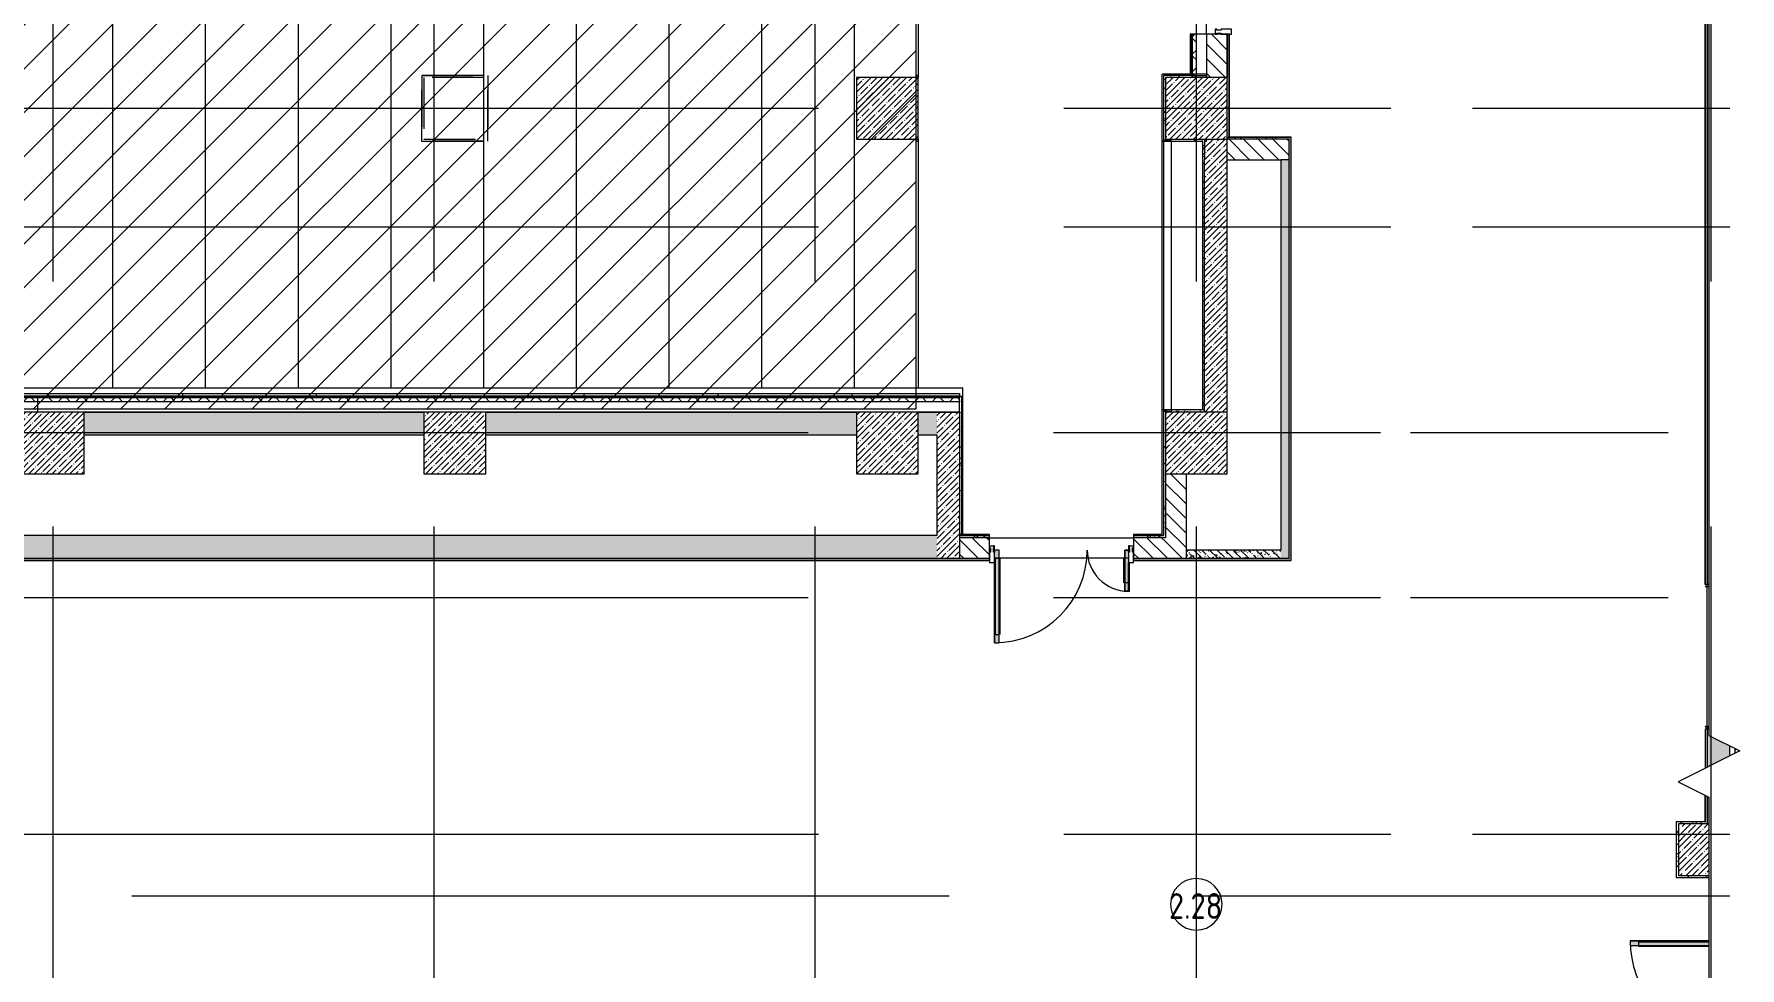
# Model space of a CAD drawing. Header units: millimetres. Extents: x -6228 to 198016, y -8553 to 29000.
# Drawn here: x 157603 to 174166, y 9802 to 18871 of the extents above; entities that cross this region are included whole.
import ezdxf

# ---------------------------------------------------------------- set-up
doc = ezdxf.new("R2010")
doc.units = ezdxf.units.MM
doc.linetypes.add('200_ШТРИХ__ш1_п0_6_', pattern=[800, 500, -300])
doc.linetypes.add('Осевая', pattern=[15875, 3175, -2381.25, 7937.5, -2381.25])
for name, color, linetype, lineweight in [('A-AREA-IDEN', 7, 'Continuous', 9), ('A-DETL-1', 7, 'Continuous', 9), ('A-DETL-GENF', 7, 'Continuous', 9), ('A-DETL-MBND-1', 7, '200_ШТРИХ__ш1_п0_6_', 9), ('A-GLAZ-CWMG-3', 7, 'Continuous', 9), ('A-WALL-1', 7, 'Continuous', 9), ('A-WALL-4', 7, 'Continuous', 13), ('I-WALL-7', 7, 'Continuous', 9), ('S-COLS-2', 7, 'Continuous', 9), ('S-STRS-2', 7, 'Continuous', 9), ('Оси', 7, 'Continuous', 9), ('Оси-2', 7, 'Осевая', 9)]:
    doc.layers.add(name, color=color, linetype=linetype, lineweight=lineweight)
for name, color, linetype, lineweight, true_color in [('A-DETL-GENF-5', 7, 'Continuous', 9, 0xaaaaaa), ('A-DETL-GENF-6', 7, 'Continuous', 9, 0xe2e2e2), ('A-DETL-GENF-7', 7, 'Continuous', 9, 0xc0c0c0), ('A-DOOR-4', 7, 'Continuous', 9, 0xaaaaaa), ('A-FLOR-3', 7, 'Continuous', 9, 0xaaaaaa), ('A-WALL-PATT-2', 7, 'Continuous', 9, 0x787878), ('I-WALL-11', 7, 'Continuous', 9, 0x3c3c3c), ('I-WALL-8', 7, 'Continuous', 9, 0x787878), ('I-WALL-9', 9, 'Continuous', 9, 0x808080)]:
    doc.layers.add(name, color=color, linetype=linetype, lineweight=lineweight, true_color=true_color)
doc.styles.add('GOST Common', font='GOST_Common.ttf', dxfattribs={"width": 0.9, "height": 250})
pattern_1 = [(45, (135578.19, 0), (-57.02463, 57.02463), []), (45, (135635.21, 0), (-57.02463, 57.02463), [100.806, -20.161, 3.353, -16.808])]
pattern_2 = [(135, (135578.19, 0), (-70.71068, -70.71068), [])]
pattern_3 = [(135, (135578.19, 0), (-75.43415, -75.43415), [106.68, -17.78, 3.556, -17.78]), (135, (135578.19, 75.39), (-75.43415, -75.43415), []), (50, (135578.19, 0), (127.52922, -11.15758), [13.335, -146.685]), (355, (135578.19, 0), (-24.66966, 133.74002), [10.668, -117.348]), (100.451, (135588.81, -0.93), (102.85973, 122.58178), [11.333, -124.663]), (46.184, (135578.19, 35.56), (189.75516, -29.43036), [20.002, -220.027]), (96.636, (135594, 33.1), (166.1822, 173.1996), [17, -186.995]), (351.184, (135578.19, 35.56), (166.1839, 173.1976), [16.002, -176.022]), (21, (135595.97, 26.67), (106.13027, -71.58603), [13.335, -146.685]), (326, (135595.97, 26.67), (43.26188, 128.93175), [10.668, -117.348]), (71.451, (135604.81, 20.7), (149.39198, 57.34505), [11.333, -124.663]), (37.5, (135578.187, 0), (2.16223, 59.18836), [3.353, -112.573, 3.353, -115.773, -117.792]), (37.5, (135578.187, 0), (2.16223, 59.18836), [-235.052, 3.353, -114.44]), (7.5, (135578.19, 0), (46.77386, 70.12615), [3.353, -64.567, 3.353, -109.906, -44.894]), (7.5, (135578.19, 0), (46.77386, 70.12615), [-181.178, 3.353, -41.542]), (327.5, (135538.54, 0), (94.91367, -4.010093), [3.353, -41.097, 3.353, -135.331, -184.023]), (327.5, (135538.54, 0), (94.91367, -4.010093), [-183.134, 3.353, -180.67]), (317.5, (135520.76, 0), (103.69057, 17.79882), [3.353, -54.432, 3.353, -88.748, -130.683]), (317.5, (135520.76, 0), (103.69057, 17.79882), [-149.885, 3.353, -127.33])]
pattern_4 = [(0, (135578.187, 0), (121.92, 30.48), [10.058, -81.382, 10.058, -81.382, -487.68]), (0, (135578.187, 0), (121.92, 30.48), [-182.88, 10.058, -172.822, 10.058, -81.382, -213.36]), (0, (135578.187, 0), (121.92, 30.48), [-457.2, 10.058, -50.902, 10.058, -142.342]), (120, (135623.907, 15.24), (-87.356454, 90.345817), [10.058, -81.382, 10.058, -81.382, -487.68]), (120, (135623.907, 15.24), (-87.356454, 90.345817), [-182.88, 10.058, -172.822, 10.058, -81.382, -213.36]), (120, (135623.907, 15.24), (-87.356454, 90.345817), [-457.2, 10.058, -50.902, 10.058, -142.342]), (240, (135639.147, 76.2), (-34.563546, -120.825817), [10.058, -81.382, 10.058, -81.382, -487.68]), (240, (135639.147, 76.2), (-34.563546, -120.825817), [-182.88, 10.058, -172.822, 10.058, -81.382, -213.36]), (240, (135639.147, 76.2), (-34.563546, -120.825817), [-457.2, 10.058, -50.902, 10.058, -142.342])]
pattern_5 = [(0, (135578.19, 0), (406.4, 101.6), [33.528, -271.272, 33.528, -271.272, -1625.6]), (0, (135578.19, 0), (406.4, 101.6), [-609.6, 33.528, -576.072, 33.528, -271.272, -711.2]), (0, (135578.19, 0), (406.4, 101.6), [-1524, 33.528, -169.672, 33.528, -474.472]), (120, (135730.59, 50.8), (-291.18818, 301.15272), [33.528, -271.272, 33.528, -271.272, -1625.6]), (120, (135730.59, 50.8), (-291.18818, 301.15272), [-609.6, 33.528, -576.072, 33.528, -271.272, -711.2]), (120, (135730.59, 50.8), (-291.18818, 301.15272), [-1524, 33.528, -169.672, 33.528, -474.472]), (240, (135781.39, 254), (-115.21182, -402.75272), [33.528, -271.272, 33.528, -271.272, -1625.6]), (240, (135781.39, 254), (-115.21182, -402.75272), [-609.6, 33.528, -576.072, 33.528, -271.272, -711.2]), (240, (135781.39, 254), (-115.21182, -402.75272), [-1524, 33.528, -169.672, 33.528, -474.472])]
pattern_6 = [(135, (135578.19, 0), (-84.8528, -84.8528), []), (225, (135578.19, 0), (84.8528, -84.8528), [])]

# ---------------------------------------------------------------- blocks, each defined once
blk = doc.blocks.new('BSC_Колонна _Прямоугольная - 600х600-V178-План зашивки приборов отопления в осях 2 этажа 1-12')
at = {"layer": 'S-COLS-2'}
h = blk.add_hatch(dxfattribs=at)
h.set_pattern_fill('FP_150', color=256, style=0, pattern_type=2)
h.set_pattern_definition([(45, (-26110, -14900), (-57.02463, 57.02463), []), (45, (-26052.975, -14900), (-57.02463, 57.02463), [100.806, -20.161, 3.353, -16.808])])
h.paths.add_polyline_path([(-300, -300), (300, -300), (300, 300), (-300, 300)])
for p, q in [((300, 300), (-300, 300)), ((-300, 300), (-300, -300)), ((300, -300), (300, 300)), ((-300, -300), (300, -300))]:
    blk.add_line(p, q, dxfattribs=at)
blk = doc.blocks.new('BSC_Колонна _Прямоугольная - 600х600-V196-План зашивки приборов отопления в осях 2 этажа 1-12')
at = {"layer": 'S-COLS-2'}
h = blk.add_hatch(dxfattribs=at)
h.set_pattern_fill('FP_173', color=256, style=0, pattern_type=2)
h.set_pattern_definition([(45, (-33310, -18150), (-57.02463, 57.02463), []), (45, (-33252.975, -18150), (-57.02463, 57.02463), [100.806, -20.161, 3.353, -16.808])])
h.paths.add_polyline_path([(-300, -300), (300, -300), (300, 300), (-300, 300), (-300, -174)])
for p, q in [((300, 300), (-300, 300)), ((-300, 300), (-300, -300)), ((300, -300), (300, 300)), ((-300, -300), (300, -300))]:
    blk.add_line(p, q, dxfattribs=at)
blk = doc.blocks.new('BSC_Колонна _Прямоугольная - 600х600-V204-План зашивки приборов отопления в осях 2 этажа 1-12')
at = {"layer": 'S-COLS-2'}
h = blk.add_hatch(dxfattribs=at)
h.set_pattern_fill('FP_176', color=256, style=0, pattern_type=2)
h.set_pattern_definition([(45, (-33310, -14900), (-57.02463, 57.02463), []), (45, (-33252.975, -14900), (-57.02463, 57.02463), [100.806, -20.161, 3.353, -16.808])])
h.paths.add_polyline_path([(-300, -300), (300, -300), (300, 300), (-300, 300), (-300, -63)])
for p, q in [((300, 300), (-300, 300)), ((-300, 300), (-300, -300)), ((300, -300), (300, 300)), ((-300, -300), (300, -300))]:
    blk.add_line(p, q, dxfattribs=at)
blk = doc.blocks.new('BSC_Колонна _Прямоугольная - 600х600-V207-План зашивки приборов отопления в осях 2 этажа 1-12')
at = {"layer": 'S-COLS-2'}
h = blk.add_hatch(dxfattribs=at)
h.set_pattern_fill('FP_181', color=256, style=0, pattern_type=2)
h.set_pattern_definition([(45, (-30310, -14900), (-57.02463, 57.02463), []), (45, (-30252.975, -14900), (-57.02463, 57.02463), [100.806, -20.161, 3.353, -16.808])])
h.paths.add_polyline_path([(-300, -300), (300, -300), (300, 300), (-300, 300), (-300, -63)])
for p, q in [((300, 300), (-300, 300)), ((-300, 300), (-300, -300)), ((300, -300), (300, 300)), ((-300, -300), (300, -300))]:
    blk.add_line(p, q, dxfattribs=at)
blk = doc.blocks.new('BSC_Колонна _Прямоугольная - 600х600-V223-План зашивки приборов отопления в осях 2 этажа 1-12')
at = {"layer": 'S-COLS-2'}
h = blk.add_hatch(dxfattribs=at)
h.set_pattern_fill('FP_194', color=256, style=0, pattern_type=2)
h.set_pattern_definition([(45, (-22210, -14900), (-57.02463, 57.02463), []), (45, (-22152.975, -14900), (-57.02463, 57.02463), [100.806, -20.161, 3.353, -16.808])])
h.paths.add_polyline_path([(-300, -300), (300, -300), (300, 300), (-300, 300), (-300, -63)])
for p, q in [((300, 300), (-300, 300)), ((-300, 300), (-300, -300)), ((300, -300), (300, 300)), ((-300, -300), (300, -300))]:
    blk.add_line(p, q, dxfattribs=at)
blk = doc.blocks.new('BSC_Колонна _Прямоугольная - 500х500-V238-План зашивки приборов отопления в осях 2 этажа 1-12')
at = {"layer": 'S-COLS-2'}
h = blk.add_hatch(dxfattribs=at)
h.set_pattern_fill('FP_209', color=256, style=0, pattern_type=2)
h.set_pattern_definition([(45, (-38240, -10950), (-57.02463, 57.02463), []), (45, (-38182.975, -10950), (-57.02463, 57.02463), [100.806, -20.161, 3.353, -16.808])])
h.paths.add_polyline_path([(-250, -250), (48, -250), (48, 250), (-250, 250), (-250, 224)])
for p, q in [((48, 250), (-250, 250)), ((-250, 250), (-250, -250)), ((-250, -250), (48, -250))]:
    blk.add_line(p, q, dxfattribs=at)
blk = doc.blocks.new('Дверь_Витражная_остекление_ - ДВН_ДАО_Главный вход_1800 в свету 5-32258809-План зашивки приборов отопления в осях 2 этажа 1-12')
at = {"layer": 'A-DETL-GENF-6'}
for points in [[(-948, -266), (-948, -248), (-993, -248), (-993, -1013), (-948, -1013), (-948, -597)], [(1043, -266), (1043, -248), (997, -248), (997, -1013), (1043, -1013), (1043, -597)]]:
    blk.add_hatch(color=256, dxfattribs=at).paths.add_polyline_path(points)
at = {"layer": 'A-DETL-GENF-5'}
for p, q in [((-993, -1013), (-993, -248)), ((-993, -248), (-993, -1013)), ((-983, -933), (-983, -248)), ((-948, -1013), (-948, -248)), ((-948, -1013), (-948, -248)), ((-939, -933), (-939, -248)), ((989, -933), (989, -248)), ((997, -1013), (997, -248)), ((997, -248), (997, -1013)), ((1033, -933), (1033, -248)), ((1043, -1013), (1043, -248)), ((1043, -1013), (1043, -248)), ((-993, -933), (-948, -933)), ((1043, -933), (997, -933)), ((-993, -1013), (-948, -1013)), ((-993, -1013), (-948, -1013)), ((1043, -1013), (997, -1013)), ((997, -1013), (1043, -1013))]:
    blk.add_line(p, q, dxfattribs=at)
at = {"layer": 'A-DOOR-4'}
for p, q in [((-993, -1013), (-993, -248)), ((993, -1013), (993, -248))]:
    blk.add_line(p, q, dxfattribs=at)
for centre, start, end in [((-993, -20), 270, 346.6805), ((993, -20), 193.3195, 270)]:
    blk.add_arc(centre, 993, start, end, dxfattribs=at)
blk = doc.blocks.new('Прямоугольный импост - Импост структурный с накладкой - 160мм Темный-32479175-План зашивки приборов отопления в осях 2 этажа 1-12')
at = {"layer": 'A-GLAZ-CWMG-3'}
for p, q in [((-50, 40), (-50, 140)), ((-50, 140), (0, 140)), ((-40, 40), (-50, 40)), ((-50, -17), (-50, 0)), ((-50, 0), (-40, 0)), ((-40, 0), (-40, 40)), ((-10, 40), (-10, 0)), ((0, 40), (-10, 40)), ((-10, 0), (0, 0)), ((0, 140), (0, 40)), ((0, 0), (0, -17)), ((0, -17), (-50, -17))]:
    blk.add_line(p, q, dxfattribs=at)
blk = doc.blocks.new('Дверь_Витражная_остекление_ - Д-39_л_ Актовый-32481803-План зашивки приборов отопления в осях 2 этажа 1-12')
at = {"layer": 'A-DETL-GENF-6'}
for points in [[(650, 920), (605, 920), (605, 20), (650, 20), (650, 140)], [(-615, 420), (-660, 420), (-660, 140), (-650, 140), (-650, 40), (-660, 40), (-660, 20), (-615, 20), (-615, 140)]]:
    blk.add_hatch(color=256, dxfattribs=at).paths.add_polyline_path(points)
at = {"layer": 'A-DETL-GENF-5'}
for p, q in [((596, 840), (596, 100)), ((650, 920), (605, 920)), ((605, 920), (605, 20)), ((650, 920), (605, 920)), ((605, 920), (605, 20)), ((650, 840), (605, 840)), ((640, 840), (640, 100)), ((650, 920), (650, 140)), ((650, 140), (650, 920)), ((-660, 420), (-615, 420)), ((-660, 420), (-660, 140)), ((-615, 420), (-660, 420)), ((-660, 420), (-660, 140)), ((-660, 340), (-615, 340)), ((-650, 340), (-650, 140)), ((-615, 420), (-615, 20)), ((-615, 20), (-615, 420)), ((-606, 340), (-606, 100)), ((-650, 100), (-615, 100)), ((-615, 20), (-650, 20)), ((-650, 20), (-615, 20)), ((650, 100), (605, 100)), ((605, 20), (650, 20)), ((605, 20), (650, 20)), ((650, 40), (650, 20)), ((650, 20), (650, 40))]:
    blk.add_line(p, q, dxfattribs=at)
at = {"layer": 'A-DOOR-4'}
for p, q in [((650, 920), (650, 140)), ((-650, 420), (-650, 140)), ((-650, 20), (-660, 20)), ((-660, 20), (-660, -20)), ((-650, 40), (-650, 20)), ((-650, -20), (-650, 20)), ((650, 40), (650, 20)), ((660, 20), (650, 20)), ((650, 20), (650, -20)), ((660, -20), (660, 20)), ((-660, -20), (-650, -20)), ((650, -20), (660, -20))]:
    blk.add_line(p, q, dxfattribs=at)
for centre, radius, start, end in [((650, 20), 900, 90, 180), ((-650, 20), 400, 360, 90)]:
    blk.add_arc(centre, radius, start, end, dxfattribs=at)
blk = doc.blocks.new('Прямоугольный импост - Импост структурный с накладкой - 160мм Темный-32479277-План зашивки приборов отопления в осях 2 этажа 1-12')
at = {"layer": 'A-GLAZ-CWMG-3'}
for p, q in [((0, 140), (-50, 140)), ((-50, 140), (-50, 40)), ((-50, 40), (-40, 40)), ((-40, 0), (-50, 0)), ((-50, 0), (-50, -17)), ((-40, 40), (-40, 0)), ((-10, 0), (-10, 40)), ((-10, 40), (0, 40)), ((0, 0), (-10, 0)), ((0, 40), (0, 140)), ((0, -17), (0, 0)), ((-50, -17), (0, -17))]:
    blk.add_line(p, q, dxfattribs=at)
blk = doc.blocks.new('Перекрытия 2 - Перекрытия 4-32990152-План зашивки приборов отопления в осях 2 этажа 1-12')
at = {"layer": 'S-STRS-2'}
for p, q in [((21910, 19180), (22510, 19180)), ((21910, 19180), (21910, 15411)), ((22810, 19180), (23410, 19180)), ((22810, 15411), (22810, 19180)), ((23710, 19180), (24310, 19180)), ((23710, 15411), (23710, 19180)), ((24610, 19180), (25210, 19180)), ((24610, 15411), (24610, 19180)), ((25510, 19180), (26110, 19180)), ((25510, 15411), (25510, 19180)), ((26410, 19180), (27010, 19180)), ((26410, 15411), (26410, 19180)), ((27310, 19180), (27910, 19180)), ((27310, 15411), (27310, 19180)), ((28210, 19180), (28810, 19180)), ((28210, 15411), (28210, 19180)), ((29110, 19180), (29710, 19180)), ((29110, 15411), (29110, 19180)), ((30010, 19180), (30610, 19180)), ((30010, 15411), (30010, 19180)), ((30610, 18430), (30610, 19180)), ((30610, 15411), (30610, 17830))]:
    blk.add_line(p, q, dxfattribs=at)
blk = doc.blocks.new('Стены наклон_ амфитеатр - Стены наклон_ амфитеатр-32992696-План зашивки приборов отопления в осях 2 этажа 1-12')
at = {"layer": 'A-WALL-PATT-2'}
h = blk.add_hatch(dxfattribs=at)
h.set_pattern_fill('FP_138', color=256, style=0, pattern_type=2)
h.set_pattern_definition([(0, (26444.5, 15393.4), (0, 246.1), []), (90, (26444.5, 15393.4), (-1300, 8e-14), [])])
h.paths.add_polyline_path([(30993, 15354), (31010, 15354), (31010, 15381), (21879, 15381), (21879, 15354), (30643, 15354)])
h = blk.add_hatch(dxfattribs=at)
h.set_pattern_fill('FP_232', color=256, style=0, pattern_type=2)
h.set_pattern_definition([(180, (26444.5, 15352), (-4e-13, -3050), []), (270, (26444.5, 15352), (1300, 8e-14), [])])
h.paths.add_polyline_path([(31007, 15350), (31010, 15350), (31010, 15354), (21879, 15354), (21879, 15350), (30643, 15350)])
at = {"layer": 'A-WALL-1'}
for p, q in [((30590, 15431), (21879, 15431)), ((21879, 15431), (21879, 15381)), ((31041, 15431), (30590, 15431)), ((31041, 15350), (31041, 15431)), ((21879, 15381), (30590, 15381)), ((21879, 15354), (21879, 15381)), ((21879, 15350), (21879, 15354)), ((30590, 15354), (21879, 15354)), ((30590, 15381), (31010, 15381)), ((31010, 15354), (30590, 15354)), ((31010, 15381), (31010, 15350)), ((31010, 15350), (31041, 15350))]:
    blk.add_line(p, q, dxfattribs=at)
blk = doc.blocks.new('BSC_Колонна _Прямоугольная - 600х600-V267-План зашивки приборов отопления в осях 2 этажа 1-12')
at = {"layer": 'S-COLS-2'}
h = blk.add_hatch(dxfattribs=at)
h.set_pattern_fill('FP_233', color=256, style=0, pattern_type=2)
h.set_pattern_definition([(45, (-30310, -18150), (-57.02463, 57.02463), []), (45, (-30252.975, -18150), (-57.02463, 57.02463), [100.806, -20.161, 3.353, -16.808])])
h.paths.add_polyline_path([(-300, -300), (300, -300), (300, 300), (-300, 300)])
for p, q in [((280, 300), (-300, 300)), ((-300, 300), (-300, -300)), ((300, 300), (280, 300)), ((300, -300), (300, 300)), ((-300, -300), (280, -300)), ((280, -300), (300, -300))]:
    blk.add_line(p, q, dxfattribs=at)
blk = doc.blocks.new('DET_L_Линия разрыва - М100-30654710-План зашивки приборов отопления в осях 2 этажа 1-12')
at = {"layer": 'A-DETL-GENF'}
for p, q in [((11890, 300), (11740, 0)), ((12190, -300), (11890, 300)), ((11740, 0), (0, 0)), ((12340, 0), (12190, -300)), ((24080, 0), (12340, 0))]:
    blk.add_line(p, q, dxfattribs=at)
blk = doc.blocks.new('Марка_Помещения - Номер-25198446-План зашивки приборов отопления в осях 2 этажа 1-12')
at = {"layer": 'A-AREA-IDEN'}
for start, end in [(360, 180), (180, 360)]:
    blk.add_arc((0, 0), 2.5, start, end, dxfattribs=at)

msp = doc.modelspace()

# ---------------------------------------------------------------- hatches: boundary and pattern name
at = {"layer": 'A-DETL-GENF-7'}
h = msp.add_hatch(dxfattribs=at)
h.set_pattern_fill('FP_235', color=256, style=0, pattern_type=2)
h.set_pattern_definition([(45, (135578.2, 0), (-212.132, 212.132), [])])
h.paths.add_polyline_path([(166168.2, 15231), (166168.2, 26500), (157488.2, 26500), (157488.2, 26900), (150338.2, 26900), (150338.2, 24680), (149888.4, 24680), (149888.4, 15231), (163568.5, 15231)])
at = {"layer": 'I-WALL-11'}
h = msp.add_hatch(dxfattribs=at)
h.set_pattern_fill('FP_221', color=256, style=0, pattern_type=2)
h.set_pattern_definition(pattern_5)
h.paths.add_polyline_path([(168851.2, 18470), (168851.2, 18870), (168838.2, 18870), (168838.2, 18470)])
h.paths.add_polyline_path([(168851.2, 20270), (168851.2, 20453), (168838.2, 20453), (168838.2, 20270)])
h = msp.add_hatch(dxfattribs=at)
h.set_pattern_fill('FP_221', color=256, style=0, pattern_type=2)
h.set_pattern_definition(pattern_5)
h.paths.add_polyline_path([(166588.2, 15337), (166588.2, 15350), (157488.2, 15350), (157488.2, 15337), (166221.4, 15337)])
at = {"layer": 'I-WALL-7'}
h = msp.add_hatch(dxfattribs=at)
h.set_pattern_fill('FP_153', color=256, style=0, pattern_type=2)
h.set_pattern_definition(pattern_1)
h.paths.add_polyline_path([(173865.8, 11200), (173865.8, 11459.9), (173848.2, 11468.7), (173848.2, 11200)])
h.paths.add_polyline_path([(173848.2, 11751), (174068.2, 11861), (174068.2, 11958.7), (173865.8, 12059.9), (173865.8, 12125), (173848.2, 12125), (173848.2, 11909.9)])
h.paths.add_polyline_path([(173848.2, 13525), (173865.8, 13525), (173865.8, 21575), (173848.2, 21575), (173848.2, 16929.7)])
h.paths.add_polyline_path([(173865.8, 22975), (173865.8, 23400), (173848.2, 23400), (173848.2, 22975)])
h = msp.add_hatch(dxfattribs=at)
h.set_pattern_fill('FP_151', color=256, style=0, pattern_type=2)
h.set_pattern_definition(pattern_2)
h.paths.add_polyline_path([(169188.2, 18450), (169188.2, 18870), (168988.2, 18870), (168988.2, 18450)])
h.paths.add_polyline_path([(169188.2, 20270), (169188.2, 20790), (168988.2, 20790), (168988.2, 20270)])
h = msp.add_hatch(dxfattribs=at)
h.set_pattern_fill('FP_222', color=256, style=0, pattern_type=2)
h.set_pattern_definition(pattern_6)
h.paths.add_polyline_path([(168874.3, 18450), (168888.2, 18450), (168888.2, 18870), (168851.2, 18870), (168851.2, 18450)])
h.paths.add_polyline_path([(168851.2, 20270), (168888.2, 20270), (168888.2, 20490), (168851.2, 20490), (168851.2, 20453)])
h = msp.add_hatch(dxfattribs=at)
h.set_pattern_fill('FP_153', color=256, style=0, pattern_type=2)
h.set_pattern_definition(pattern_1)
h.paths.add_polyline_path([(169170.1, 15200), (169188.2, 15200), (169188.2, 17850), (168968.2, 17850), (168968.2, 15200)])
h = msp.add_hatch(dxfattribs=at)
h.set_pattern_fill('FP_151', color=256, style=0, pattern_type=2)
h.set_pattern_definition(pattern_2)
h.paths.add_polyline_path([(169708.2, 17650), (169788.2, 17650), (169788.2, 17850), (169188.2, 17850), (169188.2, 17650), (169537.5, 17650)])
h = msp.add_hatch(dxfattribs=at)
h.set_pattern_fill('FP_222', color=256, style=0, pattern_type=2)
h.set_pattern_definition(pattern_6)
h.paths.add_polyline_path([(166588.2, 15300), (166588.2, 15337), (157488.2, 15337), (157488.2, 15300), (166221.4, 15300)])
h = msp.add_hatch(dxfattribs=at)
h.set_pattern_fill('FP_153', color=256, style=0, pattern_type=2)
h.set_pattern_definition(pattern_1)
h.paths.add_polyline_path([(166368.2, 14980), (166368.2, 15200), (166188.2, 15200), (166188.2, 14980), (166221.4, 14980)])
h.paths.add_polyline_path([(165588.2, 14980), (165588.2, 15200), (161988.2, 15200), (161988.2, 14980), (163568.5, 14980)])
h.paths.add_polyline_path([(160915.7, 14980), (161388.2, 14980), (161388.2, 15200), (158088.2, 15200), (158088.2, 14980), (158262.8, 14980)])
h.paths.add_polyline_path([(157488.2, 14980), (157488.2, 15200), (154288.4, 15200), (154288.4, 14980), (156936.4, 14980)])
h.paths.add_polyline_path([(153688.4, 14980), (153688.4, 15200), (149898.2, 15200), (149898.2, 14980), (153668.4, 14980)])
h = msp.add_hatch(dxfattribs=at)
h.set_pattern_fill('FP_153', color=256, style=0, pattern_type=2)
h.set_pattern_definition(pattern_1)
h.paths.add_polyline_path([(166588.2, 13780), (166588.2, 15200), (166368.2, 15200), (166368.2, 13780)])
h = msp.add_hatch(dxfattribs=at)
h.set_pattern_fill('FP_151', color=256, style=0, pattern_type=2)
h.set_pattern_definition(pattern_2)
h.paths.add_polyline_path([(168788.2, 13780), (168788.2, 14600), (168588.2, 14600), (168588.2, 13780)])
h = msp.add_hatch(dxfattribs=at)
h.set_pattern_fill('FP_153', color=256, style=0, pattern_type=2)
h.set_pattern_definition(pattern_1)
h.paths.add_polyline_path([(155788.2, 13780), (166368.2, 13780), (166368.2, 14000), (155788.2, 14000), (155788.2, 13790.2)])
h = msp.add_hatch(dxfattribs=at)
h.set_pattern_fill('FP_151', color=256, style=0, pattern_type=2)
h.set_pattern_definition(pattern_2)
h.paths.add_polyline_path([(168278.2, 13780), (168588.2, 13780), (168588.2, 13980), (168278.2, 13980), (168278.2, 13790.2)])
h.paths.add_polyline_path([(166878.2, 13780), (166878.2, 13980), (166588.2, 13980), (166588.2, 13780)])
h = msp.add_hatch(dxfattribs=at)
h.set_pattern_fill('FP_153', color=256, style=0, pattern_type=2)
h.set_pattern_definition(pattern_1)
h.paths.add_polyline_path([(174118.2, 11886), (174165.8, 11909.9), (174118.2, 11933.7), (174118.2, 11909.9)])
at = {"layer": 'I-WALL-8'}
h = msp.add_hatch(dxfattribs=at)
h.set_pattern_fill('FP_178', color=256, style=0, pattern_type=2)
h.set_pattern_definition(pattern_3)
h.paths.add_polyline_path([(169788.2, 13780), (169788.2, 17650), (169708.2, 17650), (169708.2, 13780)])
h = msp.add_hatch(dxfattribs=at)
h.set_pattern_fill('FP_178', color=256, style=0, pattern_type=2)
h.set_pattern_definition(pattern_3)
h.paths.add_polyline_path([(168788.2, 13780), (169708.2, 13780), (169708.2, 13860), (168788.2, 13860), (168788.2, 13790.2)])
at = {"layer": 'I-WALL-9'}
h = msp.add_hatch(dxfattribs=at)
h.set_pattern_fill('FP_219', color=256, style=0, pattern_type=2)
h.set_pattern_definition(pattern_4)
h.paths.add_polyline_path([(173828.2, 11200), (173848.2, 11200), (173848.2, 11468.7), (173828.2, 11478.7), (173828.2, 11220)])
h.paths.add_polyline_path([(173828.2, 11741), (173848.2, 11751), (173848.2, 12125), (173828.2, 12125), (173828.2, 11909.9)])
h.paths.add_polyline_path([(173848.2, 13525), (173848.2, 21575), (173828.2, 21575), (173828.2, 13525)])
h.paths.add_polyline_path([(173848.2, 22975), (173848.2, 23041.5), (173828.2, 23041.5), (173828.2, 22975)])
h = msp.add_hatch(dxfattribs=at)
h.set_pattern_fill('FP_219', color=256, style=0, pattern_type=2)
h.set_pattern_definition(pattern_4)
h.paths.add_polyline_path([(169208.2, 17850), (169208.2, 18870), (169188.2, 18870), (169188.2, 17850)])
h.paths.add_polyline_path([(169208.2, 20270), (169208.2, 20855), (169196.2, 20855), (169196.2, 20825), (169188.2, 20825), (169188.2, 20270)])
h.paths.add_polyline_path([(169208.2, 21955), (169208.2, 23004), (169188.2, 23004), (169188.2, 21985), (169196.2, 21985), (169196.2, 21955)])
h = msp.add_hatch(dxfattribs=at)
h.set_pattern_fill('FP_219', color=256, style=0, pattern_type=2)
h.set_pattern_definition(pattern_4)
h.paths.add_polyline_path([(168588.2, 18450), (168851.2, 18450), (168851.2, 18470), (168568.2, 18470), (168568.2, 18450)])
h = msp.add_hatch(dxfattribs=at)
h.set_pattern_fill('FP_219', color=256, style=0, pattern_type=2)
h.set_pattern_definition(pattern_4)
h.paths.add_polyline_path([(168588.2, 17830), (168588.2, 18450), (168568.2, 18450), (168568.2, 17830)])
h = msp.add_hatch(dxfattribs=at)
h.set_pattern_fill('FP_219', color=256, style=0, pattern_type=2)
h.set_pattern_definition(pattern_4)
h.paths.add_polyline_path([(168968.2, 17830), (168988.2, 17830), (168988.2, 17850), (168588.2, 17850), (168588.2, 17830), (168948.2, 17830)])
h = msp.add_hatch(dxfattribs=at)
h.set_pattern_fill('FP_219', color=256, style=0, pattern_type=2)
h.set_pattern_definition(pattern_4)
h.paths.add_polyline_path([(168968.2, 15200), (168968.2, 17830), (168948.2, 17830), (168948.2, 15200)])
h = msp.add_hatch(dxfattribs=at)
h.set_pattern_fill('FP_219', color=256, style=0, pattern_type=2)
h.set_pattern_definition(pattern_4)
h.paths.add_polyline_path([(169788.2, 17850), (169788.2, 17870), (169188.2, 17870), (169188.2, 17850), (169537.5, 17850)])
h = msp.add_hatch(dxfattribs=at)
h.set_pattern_fill('FP_219', color=256, style=0, pattern_type=2)
h.set_pattern_definition(pattern_4)
h.paths.add_polyline_path([(169788.2, 13780), (169808.2, 13780), (169808.2, 17870), (169788.2, 17870), (169788.2, 14836.7)])
h = msp.add_hatch(dxfattribs=at)
h.set_pattern_fill('FP_219', color=256, style=0, pattern_type=2)
h.set_pattern_definition(pattern_4)
h.paths.add_polyline_path([(166588.2, 14000), (166608.2, 14000), (166608.2, 15350), (166588.2, 15350), (166588.2, 14836.7)])
h = msp.add_hatch(dxfattribs=at)
h.set_pattern_fill('FP_219', color=256, style=0, pattern_type=2)
h.set_pattern_definition(pattern_4)
h.paths.add_polyline_path([(168948.2, 15200), (168948.2, 15220), (168568.2, 15220), (168568.2, 15200), (168874.3, 15200)])
h = msp.add_hatch(dxfattribs=at)
h.set_pattern_fill('FP_219', color=256, style=0, pattern_type=2)
h.set_pattern_definition(pattern_4)
h.paths.add_polyline_path([(168588.2, 13980), (168588.2, 15200), (168568.2, 15200), (168568.2, 13980)])
h = msp.add_hatch(dxfattribs=at)
h.set_pattern_fill('FP_219', color=256, style=0, pattern_type=2)
h.set_pattern_definition(pattern_4)
h.paths.add_polyline_path([(168568.2, 13980), (168568.2, 14000), (168278.2, 14000), (168278.2, 13980)])
h.paths.add_polyline_path([(166588.2, 13980), (166878.2, 13980), (166878.2, 14000), (166588.2, 14000)])
h = msp.add_hatch(dxfattribs=at)
h.set_pattern_fill('FP_219', color=256, style=0, pattern_type=2)
h.set_pattern_definition(pattern_4)
h.paths.add_polyline_path([(169808.2, 13760), (169808.2, 13780), (168278.2, 13780), (168278.2, 13760), (168874.3, 13760)])
h.paths.add_polyline_path([(166221.4, 13760), (166878.2, 13760), (166878.2, 13780), (155808.2, 13780), (155808.2, 13760), (163568.5, 13760)])
h = msp.add_hatch(dxfattribs=at)
h.set_pattern_fill('FP_219', color=256, style=0, pattern_type=2)
h.set_pattern_definition(pattern_4)
h.paths.add_polyline_path([(173848.2, 13505), (173865.8, 13505), (173865.8, 13525), (173848.2, 13525), (173848.2, 13510)])
h = msp.add_hatch(dxfattribs=at)
h.set_pattern_fill('FP_219', color=256, style=0, pattern_type=2)
h.set_pattern_definition(pattern_4)
h.paths.add_polyline_path([(173848.2, 12125), (173865.8, 12125), (173865.8, 12145), (173848.2, 12145), (173848.2, 12140)])
h = msp.add_hatch(dxfattribs=at)
h.set_pattern_fill('FP_219', color=256, style=0, pattern_type=2)
h.set_pattern_definition(pattern_4)
h.paths.add_polyline_path([(173828.2, 11200), (173828.2, 11220), (173548.2, 11220), (173548.2, 11200), (173568.2, 11200)])
h = msp.add_hatch(dxfattribs=at)
h.set_pattern_fill('FP_219', color=256, style=0, pattern_type=2)
h.set_pattern_definition(pattern_4)
h.paths.add_polyline_path([(173568.2, 10680), (173568.2, 11200), (173548.2, 11200), (173548.2, 10680)])
h = msp.add_hatch(dxfattribs=at)
h.set_pattern_fill('FP_219', color=256, style=0, pattern_type=2)
h.set_pattern_definition(pattern_4)
h.paths.add_polyline_path([(173865.8, 10680), (173865.8, 10700), (173568.2, 10700), (173568.2, 10680)])

# ---------------------------------------------------------------- linework, layer by layer
at = {"layer": 'A-DETL-1'}
for p, q in [((166168.2, 15231), (166168.2, 26500)), ((149888.4, 15231), (166168.2, 15231))]:
    msp.add_line(p, q, dxfattribs=at)
at = {"layer": 'A-DETL-MBND-1'}
for p, q in [((161367.2, 18471), (161968.2, 18471)), ((161367.2, 17829), (161367.2, 18471)), ((161367.2, 18470), (161968.2, 18470)), ((161968.2, 18470), (161367.2, 18470)), ((161368.2, 17829), (161368.2, 18470)), ((161368.2, 18470), (161368.2, 17829)), ((161968.2, 18450), (161388.2, 18450)), ((161388.2, 18450), (161388.2, 17850)), ((162008.2, 17830), (162008.2, 18470)), ((162009.2, 18470), (162008.2, 18470)), ((162009.2, 18470), (162009.2, 17830)), ((165567.2, 18471), (165567.2, 18470)), ((166168.2, 18471), (166188.2, 18471)), ((166168.2, 18470), (166188.2, 18470)), ((166188.2, 18470), (166168.2, 18470)), ((161968.2, 17829), (161367.2, 17829)), ((161968.2, 17830), (161368.2, 17830)), ((161368.2, 17830), (161968.2, 17830)), ((161388.2, 17850), (161968.2, 17850)), ((162008.2, 17830), (162009.2, 17830)), ((165567.2, 17830), (165567.2, 17829)), ((166188.2, 17830), (166168.2, 17830)), ((166168.2, 17830), (166188.2, 17830)), ((166188.2, 17829), (166168.2, 17829))]:
    msp.add_line(p, q, dxfattribs=at)
at = {"layer": 'A-FLOR-3'}
for p, q in [((166188.2, 20429), (166188.2, 18450)), ((166188.2, 17850), (166188.2, 15430.8))]:
    msp.add_line(p, q, dxfattribs=at)
at = {"layer": 'A-WALL-4'}
for p, q in [((173848.2, 21575), (173848.2, 13525)), ((168851.2, 18450), (168851.2, 18870)), ((168888.2, 18450), (168888.2, 18870)), ((168988.2, 18870), (168988.2, 18450)), ((169188.2, 18870), (169188.2, 18450)), ((169188.2, 18450), (169188.2, 18870)), ((168838.2, 18470), (168851.2, 18470)), ((168580.7, 17840), (168580.7, 17830)), ((168593.2, 17840), (168593.2, 17830)), ((168968.2, 17850), (168968.2, 17650)), ((169188.2, 17650), (169188.2, 17850)), ((169208.2, 17850), (169188.2, 17850)), ((169208.2, 17871), (169208.2, 17870)), ((169788.2, 17650), (169708.2, 17650)), ((166588.2, 15337), (157488.2, 15337)), ((166588.2, 15300), (157488.2, 15300)), ((166588.2, 15200), (166588.2, 13780)), ((168580.7, 15220), (168580.7, 15210)), ((168593.2, 15220), (168593.2, 15210)), ((166878.2, 13980), (166588.2, 13980)), ((168568.2, 13980), (168278.2, 13980)), ((155788.2, 13780), (166878.2, 13780)), ((168278.2, 13780), (168588.2, 13780)), ((173828.2, 12125), (173828.2, 11741)), ((173848.2, 12125), (173848.2, 11751)), ((173828.2, 11220), (173828.2, 11478.7)), ((173848.2, 11468.7), (173848.2, 11200)), ((173828.2, 11220), (173548.2, 11220)), ((173568.2, 10680), (173865.8, 10680))]:
    msp.add_line(p, q, dxfattribs=at)
at = {"layer": 'I-WALL-7'}
for p, q in [((173827.2, 21575), (173827.2, 13525)), ((173828.2, 13525), (173828.2, 21595)), ((168988.2, 18870), (168988.2, 20270)), ((168827.2, 18870), (168827.2, 18481)), ((169209.2, 18870), (168827.2, 18870)), ((168838.2, 18870), (168838.2, 18470)), ((169208.2, 17871), (169208.2, 18870)), ((169209.2, 17871), (169209.2, 18870)), ((168827.2, 18481), (168557.2, 18481)), ((168557.2, 14011), (168557.2, 18481)), ((168838.2, 18470), (168568.2, 18470)), ((168568.2, 18470), (168568.2, 14000)), ((168988.2, 18481), (168838.2, 18481)), ((168851.2, 18470), (168988.2, 18470)), ((168557.2, 17830), (168643.2, 17830)), ((168643.2, 17840), (168568.2, 17840)), ((168568.2, 17830), (168948.2, 17830)), ((168643.2, 17830), (168643.2, 17840)), ((168643.2, 17830), (168643.2, 15210)), ((168948.2, 17830), (168948.2, 15220)), ((168968.2, 17830), (168988.2, 17830)), ((168988.2, 17830), (168988.2, 17850)), ((169188.2, 17870), (169808.2, 17870)), ((169208.2, 17850), (169208.2, 17870)), ((169788.2, 17850), (169208.2, 17850)), ((169809.2, 17871), (169209.2, 17871)), ((169788.2, 13780), (169788.2, 17850)), ((169808.2, 13760), (169808.2, 17870)), ((169809.2, 13759), (169809.2, 17871)), ((168968.2, 15200), (168968.2, 17650)), ((169188.2, 15200), (169188.2, 17650)), ((169188.2, 17650), (169708.2, 17650)), ((169708.2, 17650), (169708.2, 13860)), ((166619.2, 15350), (157457.2, 15350)), ((157638.2, 15337), (157488.2, 15337)), ((157638.2, 15200), (157638.2, 15337)), ((166588.2, 15200), (166588.2, 15350)), ((166608.2, 15350), (166608.2, 14000)), ((166619.2, 14011), (166619.2, 15350)), ((161388.2, 15200), (158088.2, 15200)), ((158088.2, 15200), (161388.2, 15200)), ((165588.2, 15200), (161988.2, 15200)), ((161988.2, 15200), (165588.2, 15200)), ((166588.2, 15200), (166188.2, 15200)), ((166188.2, 15200), (166588.2, 15200)), ((166588.2, 15200), (166588.2, 15200)), ((168643.2, 15220), (168557.2, 15220)), ((168948.2, 15220), (168568.2, 15220)), ((168568.2, 15220), (168568.2, 15210)), ((168568.2, 15210), (168643.2, 15210)), ((158088.2, 14980), (161388.2, 14980)), ((161988.2, 14980), (165588.2, 14980)), ((166188.2, 14980), (166368.2, 14980)), ((166368.2, 14980), (166368.2, 14000)), ((168588.2, 14600), (168588.2, 13980)), ((168788.2, 14600), (168788.2, 13780)), ((166368.2, 14000), (155788.2, 14000)), ((166588.2, 14000), (166878.2, 14000)), ((166878.2, 14011), (166619.2, 14011)), ((166878.2, 13759), (166878.2, 14011)), ((166878.2, 13980), (168278.2, 13980)), ((168278.2, 14011), (168278.2, 13759)), ((168557.2, 14011), (168278.2, 14011)), ((168278.2, 14000), (168568.2, 14000)), ((168588.2, 13980), (168568.2, 13980)), ((155808.2, 13760), (166878.2, 13760)), ((155809.2, 13759), (166878.2, 13759)), ((168228.2, 13780), (166928.2, 13780)), ((168278.2, 13760), (169808.2, 13760)), ((168278.2, 13759), (169809.2, 13759)), ((168588.2, 13780), (169788.2, 13780)), ((169708.2, 13860), (168788.2, 13860)), ((173865.8, 13525), (173827.2, 13525)), ((173865.8, 13506), (173828.2, 13506)), ((173828.2, 13506), (173828.2, 13505)), ((173828.2, 13505), (173865.8, 13505)), ((173848.2, 12125), (173848.2, 13525)), ((173827.2, 12125), (173827.2, 11740.5)), ((173827.2, 12125), (173865.8, 12125)), ((173865.8, 12145), (173828.2, 12145)), ((173828.2, 12145), (173828.2, 12144)), ((173828.2, 12144), (173865.8, 12144)), ((174068.2, 11861), (174068.2, 11958.7)), ((174118.2, 11933.7), (174118.2, 11886)), ((173827.2, 11479.2), (173827.2, 11221)), ((173547.2, 11221), (173547.2, 10679)), ((173827.2, 11221), (173547.2, 11221)), ((173548.2, 11220), (173548.2, 10680)), ((173547.2, 10679), (173865.8, 10679)), ((173548.2, 10680), (173568.2, 10680))]:
    msp.add_line(p, q, dxfattribs=at)
at = {"layer": 'Оси'}
for p, q in [((171568.2, 18150), (174068.2, 18150)), ((171568.2, 17000), (174068.2, 17000)), ((170968.2, 15000), (173468.2, 15000)), ((170968.2, 13400), (173468.2, 13400)), ((171568.2, 11100), (174068.2, 11100)), ((171568.2, 10500), (174068.2, 10500))]:
    msp.add_line(p, q, dxfattribs=at)
at = {"layer": 'Оси-2'}
for p, q in [((157788.2, 593.7), (157788.2, 24898.1)), ((161488.2, 593.7), (161488.2, 24898.1)), ((165188.2, 593.7), (165188.2, 24898.1)), ((168888.2, 593.7), (168888.2, 24898.1)), ((173888.2, 593.7), (173888.2, 21277.7)), ((135850.6, 18150), (171568.2, 18150)), ((135850.6, 17000), (171568.2, 17000)), ((135749.6, 15000), (170968.2, 15000)), ((135749.6, 13400), (170968.2, 13400)), ((135850.6, 11100), (171568.2, 11100)), ((137120.6, 10500), (171568.2, 10500))]:
    msp.add_line(p, q, dxfattribs=at)

# ---------------------------------------------------------------- block references
at = {"layer": 'A-AREA-IDEN', "xscale": 99.99999999999993, "yscale": 99.99999999999993, "zscale": 99.99999999999993}
msp.add_blockref('Марка_Помещения - Номер-25198446-План зашивки приборов отопления в осях 2 этажа 1-12', (168887.7, 10419.2), dxfattribs=at)
at = {"layer": 'A-DETL-GENF', "rotation": 90.00000000000031}
msp.add_blockref('DET_L_Линия разрыва - М100-30654710-План зашивки приборов отопления в осях 2 этажа 1-12', (173865.8, -280), dxfattribs=at)
at = {"layer": 'A-DOOR-4'}
for name, p, rotation in [('Дверь_Витражная_остекление_ - Д-39_л_ Актовый-32481803-План зашивки приборов отопления в осях 2 этажа 1-12', (167578.2, 13880), 180), ('Дверь_Витражная_остекление_ - ДВН_ДАО_Главный вход_1800 в свету 5-32258809-План зашивки приборов отопления в осях 2 этажа 1-12', (174114.2, 9072.5), 269.9999999999999)]:
    msp.add_blockref(name, p, dxfattribs=dict(at, rotation=rotation))
at = {"layer": 'A-GLAZ-CWMG-3'}
for p, rotation in [((169088.2, 18870), 269.9999999999996), ((166878.2, 13880), 180)]:
    msp.add_blockref('Прямоугольный импост - Импост структурный с накладкой - 160мм Темный-32479277-План зашивки приборов отопления в осях 2 этажа 1-12', p, dxfattribs=dict(at, rotation=rotation))
at = {"layer": 'A-GLAZ-CWMG-3', "extrusion": (0, 0, -1), "rotation": 180}
msp.add_blockref('Прямоугольный импост - Импост структурный с накладкой - 160мм Темный-32479175-План зашивки приборов отопления в осях 2 этажа 1-12', (-168278.2, 13880), dxfattribs=at)
at = {"layer": 'A-WALL-1'}
msp.add_blockref('Стены наклон_ амфитеатр - Стены наклон_ амфитеатр-32992696-План зашивки приборов отопления в осях 2 этажа 1-12', (135578.2, 0), dxfattribs=at)
at = {"layer": 'S-COLS-2'}
for name, p in [('BSC_Колонна _Прямоугольная - 600х600-V267-План зашивки приборов отопления в осях 2 этажа 1-12', (165888.2, 18150)), ('BSC_Колонна _Прямоугольная - 600х600-V196-План зашивки приборов отопления в осях 2 этажа 1-12', (168888.2, 18150)), ('BSC_Колонна _Прямоугольная - 600х600-V223-План зашивки приборов отопления в осях 2 этажа 1-12', (157788.2, 14900)), ('BSC_Колонна _Прямоугольная - 600х600-V178-План зашивки приборов отопления в осях 2 этажа 1-12', (161688.2, 14900)), ('BSC_Колонна _Прямоугольная - 600х600-V207-План зашивки приборов отопления в осях 2 этажа 1-12', (165888.2, 14900)), ('BSC_Колонна _Прямоугольная - 600х600-V204-План зашивки приборов отопления в осях 2 этажа 1-12', (168888.2, 14900)), ('BSC_Колонна _Прямоугольная - 500х500-V238-План зашивки приборов отопления в осях 2 этажа 1-12', (173818.2, 10950))]:
    msp.add_blockref(name, p, dxfattribs=at)
at = {"layer": 'S-STRS-2'}
msp.add_blockref('Перекрытия 2 - Перекрытия 4-32990152-План зашивки приборов отопления в осях 2 этажа 1-12', (135558.2, 20), dxfattribs=at)

# ---------------------------------------------------------------- texts
at = {"layer": 'A-AREA-IDEN', "insert": (168622, 10527.7), "char_height": 250, "width": 663.797, "attachment_point": 1, "style": 'GOST Common'}
msp.add_mtext('2.28', dxfattribs=at)

doc.saveas('drawing.dxf')
